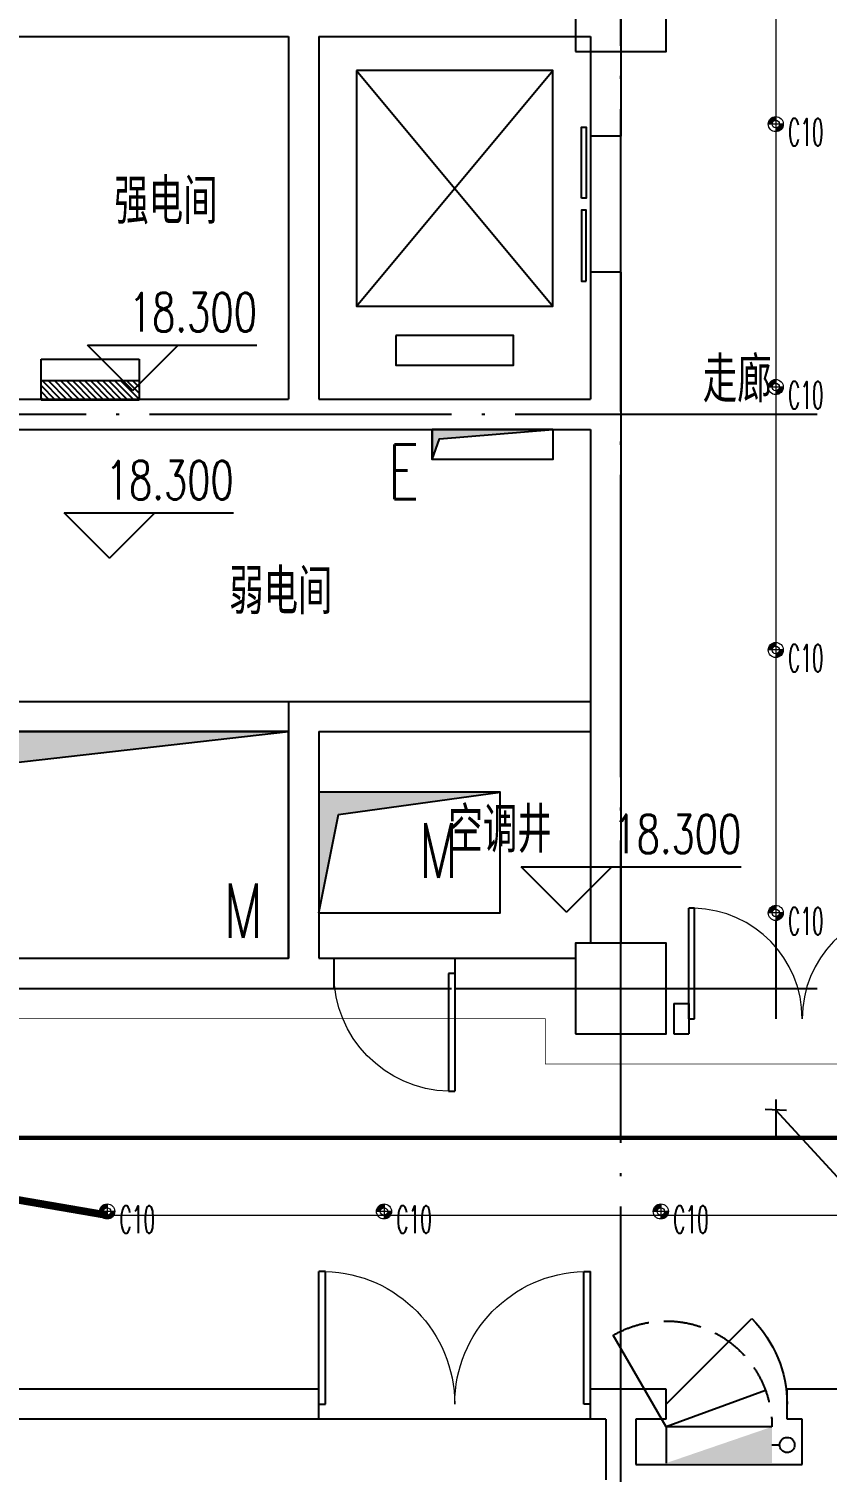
# Model space of a CAD drawing. Extents: x -621157 to 1764546, y -106808 to 741893.
# Drawn here: x 546651 to 551934, y 131332 to 140882 of the extents above; entities that cross this region are included whole.
import ezdxf
from ezdxf import colors
from ezdxf.entities.mleader import LeaderData, LeaderLine
from ezdxf.enums import TextEntityAlignment as Align
from ezdxf.math import Vec2, Vec3
from ezdxf.xclip import XClip

# ---------------------------------------------------------------- set-up
doc = ezdxf.new("R2010")
doc.units = 0
doc.header["$LTSCALE"] = 1000
doc.header["$MEASUREMENT"] = 0
doc.header["$XCLIPFRAME"] = 0
doc.linetypes.add('XREF-A-101-平面图_t3$0$DASH', pattern=[0.35, 0.25, -0.1])
doc.linetypes.add('XREF-A-101-平面图_t3$0$DOTE', pattern=[2.42, 2, -0.2, 0.02, -0.2])
for name, color, linetype in [('0-底图', 7, 'Continuous'), ('EQUIP', 3, 'Continuous'), ('WIRE-照明', 4, 'Continuous'), ('XREF-A-101-平面图_t3$0$A-COLUMN', 8, 'Continuous'), ('XREF-A-101-平面图_t3$0$A-DIM_ELEV', 8, 'Continuous'), ('XREF-A-101-平面图_t3$0$A-DOTE', 8, 'Continuous'), ('XREF-A-101-平面图_t3$0$A-PUB_HATCH', 8, 'Continuous'), ('XREF-A-101-平面图_t3$0$A-ROOM-CH', 8, 'Continuous'), ('XREF-A-101-平面图_t3$0$A-STAIR', 8, 'Continuous'), ('XREF-A-101-平面图_t3$0$A-WALL', 8, 'Continuous'), ('XREF-A-101-平面图_t3$0$A-WALL-FILL', 8, 'Continuous'), ('XREF-A-101-平面图_t3$0$A-WINDOW', 8, 'Continuous'), ('XREF-A-101-平面图_t3$0$E-HOLE', 8, 'Continuous'), ('XREF-A-101-平面图_t3$0$I-WALL-GYPSUM', 8, 'Continuous'), ('XREF-A-101-平面图_t3$0$M-HOLE', 8, 'Continuous'), ('XREF-A-101-平面图_t3$0$P-EQUIPMENT', 8, 'Continuous'), ('XREF-A-101-平面图_t3$0$水-尺寸', 8, 'Continuous')]:
    doc.layers.add(name, color=color, linetype=linetype)
doc.layers.add('00-dali线', color=3, linetype='Continuous', true_color=0x00ff00)
doc.layers.add('00-照明回路线', color=6, linetype='Continuous', lineweight=0)
doc.layers.add('LIGHT-INF', color=6, linetype='Continuous', lineweight=0)
doc.styles.add('E-FST', font='txt.shx', dxfattribs={"width": 0.75, "height": 250, "bigfont": '@@gbcbig.shx'})
doc.styles.add('INF DIM', font='SIMPLEX.SHX', dxfattribs={"width": 0.7, "bigfont": 'hztxt.shx'})
doc.styles.get("Standard").update_dxf_attribs({"font": 'romans.shx', "bigfont": 'HZDXC.SHX'})
doc.styles.add('XREF-A-101-平面图_t3$0$-HZDXCROMANS', font='ROMANS.shx', dxfattribs={"bigfont": 'HZDXC.shx'})
doc.styles.add('XREF-A-101-平面图_t3$0$A-STANDARD', font='SIMPLEX', dxfattribs={"bigfont": 'GBCBIG'})
doc.styles.add('XREF-A-101-平面图_t3$0$hzdxcROMANS', font='ROMANS', dxfattribs={"width": 0.8, "bigfont": 'HZDXC'})
doc.linetypes.add('LED', pattern='A,6,-3.5,["LED",Standard,S=2.54,R=0,X=-2.54,Y=-1.27],-4.8', length=14.3)
doc.dimstyles.get("Standard").update_dxf_attribs({"dimscale": 100, "dimtxt": 3.5, "dimasz": 1, "dimexe": 2.5, "dimexo": 3, "dimgap": 1.5, "dimtad": 1, "dimdec": 0, "dimzin": 0, "dimdsep": 46, "dimtxsty": 'Standard', "dimblk": 'ARCHTICK', "dimcen": 0.09, "dimadec": 0, "dimazin": 0, "dimtfac": 1, "dimtdec": 0, "dimtix": 1, "dimtmove": 2, "dimatfit": 3, "dimfxl": 0, "dimtolj": 1, "dimtzin": 0, "dimarcsym": 0})

# ---------------------------------------------------------------- blocks, each defined once
blk = doc.blocks.new('XREF-A-101-平面图_t3$0$柱网4F')
at = {"layer": 'XREF-A-101-平面图_t3$0$A-COLUMN'}
for points in [[(9200, -3800), (9800, -3800), (9800, -3200), (9200, -3200)], [(9200, -10300), (9800, -10300), (9800, -9700), (9200, -9700)]]:
    blk.add_lwpolyline(points, close=True, dxfattribs=at)
blk = doc.blocks.new('XREF-A-101-平面图_t3$0$ROOM')
at = {"layer": 'XREF-A-101-平面图_t3$0$A-ROOM-CH', "style": 'XREF-A-101-平面图_t3$0$-HZDXCROMANS', "width": 0.6}
for tag, p in [('中文房间名称', (0, -1000)), ('英文房间名称', (0, -1500))]:
    blk.add_attdef(tag, text='', height=300, dxfattribs=at).set_placement(p, align=Align.CENTER)
blk = doc.blocks.new('_ArchTick')
at = {"color": 0, "linetype": 'ByBlock', "const_width": 0.4}
blk.add_lwpolyline([(-0.5, -0.5), (0.5, 0.5)], dxfattribs=at)
blk = doc.blocks.new('*D25423')
at = {"layer": 'Defpoints', "color": 0}
blk.add_point((0, 0), dxfattribs=at)
blk.add_point((0, 0), dxfattribs=at)
blk.add_point((0, 0), dxfattribs=at)
blk.add_point((0, 0), dxfattribs=at)
at = {"layer": 'XREF-A-101-平面图_t3$0$水-尺寸', "color": 0, "linetype": 'ByBlock', "lineweight": -2}
blk.add_line((0, 300), (0, 250), dxfattribs=at)
blk.add_line((0, 300), (0, 250), dxfattribs=at)
blk.add_arc((0, 0), 0, 180, 180, dxfattribs=at)
at = {"layer": 'XREF-A-101-平面图_t3$0$水-尺寸', "color": 0, "linetype": 'ByBlock', "lineweight": -2, "xscale": 100, "yscale": 100, "zscale": 100}
for rotation in [90, 90.00000000000001]:
    blk.add_blockref('_ArchTick', (0, 0), dxfattribs=dict(at, rotation=rotation))
at = {"layer": 'XREF-A-101-平面图_t3$0$水-尺寸', "color": 0, "insert": (0, 0), "char_height": 350, "attachment_point": 5}
blk.add_mtext('\\A1;0%%d', dxfattribs=at)
blk = doc.blocks.new('XREF-A-101-平面图_t3$0$G$C27600906')
at = {"layer": 'XREF-A-101-平面图_t3$0$A-PUB_HATCH'}
h = blk.add_hatch(color=256, dxfattribs=at)
h.dxf.hatch_style = 1
h.paths.add_polyline_path([(800, 200000), (0, 200000), (0, 199800), (49.6, 199937.7)])
at = {"layer": 'XREF-A-101-平面图_t3$0$E-HOLE'}
blk.add_lwpolyline([(800, 200000), (0, 200000), (0, 199800), (49.6, 199937.7), (800, 200000)], dxfattribs=at)
blk.add_lwpolyline([(0, 200000), (800, 200000), (800, 199800), (0, 199800)], close=True, dxfattribs=at)
at = {"layer": 'XREF-A-101-平面图_t3$0$E-HOLE', "style": 'XREF-A-101-平面图_t3$0$hzdxcROMANS', "width": 0.7}
blk.add_text('E', height=360, dxfattribs=at).set_placement((-290.9, 199539.1))
blk = doc.blocks.new('XREF-A-101-平面图_t3$0$轴网(3)')
at = {"layer": 'XREF-A-101-平面图_t3$0$A-DOTE', "linetype": 'XREF-A-101-平面图_t3$0$DOTE'}
for p, q in [((9500, -3300), (9500, 43300)), ((-3300, 33800), (69800, 33800)), ((-3300, 30000), (69800, 30000))]:
    blk.add_line(p, q, dxfattribs=at)
blk = doc.blocks.new('*U25231')
at = {"color": 0}
blk.add_line((-450, 100), (450, 100), dxfattribs=at)
for points in [[(-40, 160), (-510, 160), (-510, 130), (-40, 130)], [(510, 130), (40, 130), (40, 160), (510, 160)]]:
    blk.add_lwpolyline(points, close=True, dxfattribs=at)
blk = doc.blocks.new('*U25230')
at = {"color": 0, "xscale": 0.001111111111111111, "yscale": 0.001111111111111111, "zscale": 0.001111111111111111}
blk.add_blockref('*U25231', (0, 0), dxfattribs=at)
blk = doc.blocks.new('XREF-A-101-平面图_t3$0$DOOR2DLIB$SYSLIB$00000107')
at = {"color": 0}
for p, q in [((0.45, 0.975), (0.5, 0.975)), ((0.45, 0), (0.45, 0.975)), ((0.5, 0), (0.5, 0.975)), ((0.5, 0), (0.45, 0))]:
    blk.add_line(p, q, dxfattribs=at)
at = {"color": 0, "lineweight": 13}
blk.add_arc((0.475, 0), 0.975, 91.4693, 180, dxfattribs=at)
blk = doc.blocks.new('XREF-A-101-平面图_t3$0$DOOR2DLIB$SYSLIB$00000108')
at = {"color": 0}
for p, q in [((-0.5, 0), (-0.5, 0.4875)), ((-0.475, 0.4875), (-0.5, 0.4875)), ((-0.475, 0), (-0.475, 0.4875)), ((0.475, 0), (0.475, 0.4875)), ((0.475, 0.4875), (0.5, 0.4875)), ((0.5, 0), (0.5, 0.4875)), ((-0.5, 0), (-0.475, 0)), ((0.5, 0), (0.475, 0))]:
    blk.add_line(p, q, dxfattribs=at)
at = {"color": 0, "lineweight": 13}
for centre, start, end in [((-0.4875, 0), 0, 88.5307), ((0.4875, 0), 91.4693, 180)]:
    blk.add_arc(centre, 0.4875, start, end, dxfattribs=at)
blk = doc.blocks.new('XREF-A-101-平面图_t3$0$DOOR2DLIB$SYSLIB$00000101')
at = {"color": 0}
blk.add_line((0.5, 0), (-0.207, 0.707), dxfattribs=at)
blk.add_arc((0.5, 0), 1, 135, 180, dxfattribs=at)
blk = doc.blocks.new('*U24690')
h = blk.add_hatch(color=8)
h.dxf.hatch_style = 1
h.paths.add_polyline_path([(-50, 0), (-24.5, 0, -0.414214), (0, 24.5), (0, 50, 0.414214)])
h.paths.add_polyline_path([(0, -24.5), (0, -50, 0.414214), (50, 0), (24.5, 0, -0.414214)])
at = {"color": 8}
for points in [[(50, 0), (-50, 0)], [(0, 50), (0, -50)]]:
    blk.add_lwpolyline(points, dxfattribs=at)
blk.add_circle((0, 0), 50)
blk.add_circle((0, 0), 24.5, dxfattribs=at)
at = {"style": 'INF DIM', "width": 0.5}
blk.add_text('C10', height=180, dxfattribs=at).set_placement((81.5, -143.8))
blk = doc.blocks.new('G$CAFCF25F8')
at = {"layer": 'LIGHT-INF', "color": 6, "linetype": 'LED', "ltscale": 0.05, "const_width": 5}
blk.add_lwpolyline([(5400, -10200), (9000, -10200), (9000, -10500), (57500, -10500), (57500, -10200), (62400, -10200), (62400, -4500)], dxfattribs=at)
at = {"layer": 'LIGHT-INF', "color": 6}
for p in [(10525, -4280), (10525, -6020), (10525, -7760), (10525, -9500), (6100, -11475), (7932.3, -11475), (9764.5, -11475)]:
    blk.add_blockref('*U24690', p, dxfattribs=at)
blk = doc.blocks.new('_Oblique')
at = {"color": 0, "linetype": 'ByBlock', "lineweight": -2}
blk.add_line((-0.5, -0.5), (0.5, 0.5), dxfattribs=at)
blk = doc.blocks.new('_LINKPT1')
blk.add_line((0, 0), (0, 0))
blk = doc.blocks.new('55558555')
at = {"layer": 'EQUIP'}
for p, q in [((842997, -26886), (842691, -26886)), ((842691, -26886), (842691, -27620)), ((842691, -26924), (842834, -27067)), ((842698, -26886), (842834, -27022)), ((842743, -26886), (842834, -26977)), ((842788, -26886), (842834, -26932)), ((842834, -26886), (842834, -27620)), ((842834, -26886), (842834, -26886)), ((842997, -27620), (842997, -26886)), ((842691, -26970), (842834, -27112)), ((842691, -27015), (842834, -27158)), ((842691, -27060), (842834, -27203)), ((842691, -27105), (842834, -27248)), ((842691, -27150), (842834, -27293)), ((842691, -27196), (842834, -27339)), ((842691, -27241), (842834, -27384)), ((842691, -27286), (842834, -27429)), ((842691, -27331), (842834, -27474)), ((842691, -27377), (842834, -27519)), ((842691, -27422), (842834, -27565)), ((842691, -27467), (842834, -27610)), ((842691, -27512), (842799, -27620)), ((842691, -27557), (842754, -27620)), ((842691, -27603), (842708, -27620)), ((842691, -27620), (842997, -27620))]:
    blk.add_line(p, q, dxfattribs=at)
at = {"layer": 'EQUIP', "xscale": 426.3959040000336, "yscale": 426.3959040000336, "zscale": 426.3959040000336, "rotation": 270}
blk.add_blockref('_LINKPT1', (842691, -27286), dxfattribs=at)
at = {"layer": 'EQUIP', "width": 0.8, "flags": 9}
blk.add_attdef('A', (842691, -27286), '', height=0.0128, rotation=270, dxfattribs=at)
blk.add_attdef('A', (842691, -27286), '', height=0.0128, rotation=270, dxfattribs=at)
blk = doc.blocks.new('XREF-A-101-平面图_t3$0$单出口消火栓新')
for p, q in [((-240, 700), (-846.2, 1050)), ((-479.4, 42.2), (-240, 700)), ((-240, 0), (-240, 700)), ((-240, 700), (0, 700))]:
    blk.add_line(p, q)
at = {"color": 0, "linetype": 'XREF-A-101-平面图_t3$0$DASH'}
blk.add_arc((-240, 700), 700, 150, 270, dxfattribs=at)
blk.add_solid([(-240, 0), (0, 0), (0, 700)])
at = {"layer": 'XREF-A-101-平面图_t3$0$水-尺寸', "linetype": 'ByBlock'}
dim = blk.add_angular_dim_3p(base=(0, 0), center=(0, 0), p1=(0, 0), p2=(0, 0), dimstyle='Standard', dxfattribs=at)
dim.commit()
dim.dimension.update_dxf_attribs({"geometry": '*D25423', "text_midpoint": (0, 0)})
blk = doc.blocks.new('*U25256')
at = {"layer": 'XREF-A-101-平面图_t3$0$P-EQUIPMENT', "color": 10}
blk.add_line((0, 120), (50, 120), dxfattribs=at)
at = {"layer": 'XREF-A-101-平面图_t3$0$P-EQUIPMENT'}
blk.add_circle((100, 120), 50, dxfattribs=at)
at = {"layer": 'XREF-A-101-平面图_t3$0$P-EQUIPMENT', "xscale": -1, "rotation": 90}
blk.add_blockref('XREF-A-101-平面图_t3$0$单出口消火栓新', (0, 0), dxfattribs=at)
blk = doc.blocks.new('XREF-A-101-平面图_t3$0$G$C156FCA62')
at = {"layer": 'XREF-A-101-平面图_t3$0$P-EQUIPMENT'}
blk.add_blockref('*U25256', (10500, 326860), dxfattribs=at)
blk = doc.blocks.new('*U25374')
at = {"layer": 'XREF-A-101-平面图_t3$0$P-EQUIPMENT', "color": 10}
blk.add_line((0, 120), (50, 120), dxfattribs=at)
at = {"layer": 'XREF-A-101-平面图_t3$0$P-EQUIPMENT'}
blk.add_circle((100, 120), 50, dxfattribs=at)
at = {"layer": 'XREF-A-101-平面图_t3$0$P-EQUIPMENT', "xscale": -1, "rotation": 90}
blk.add_blockref('XREF-A-101-平面图_t3$0$单出口消火栓新', (0, 0), dxfattribs=at)
blk = doc.blocks.new('XREF-A-101-平面图_t3$0$G$C646F86AA')
at = {"layer": 'XREF-A-101-平面图_t3$0$P-EQUIPMENT'}
blk.add_blockref('*U25374', (10500, 326860), dxfattribs=at)
blk = doc.blocks.new('XREF-A-101-平面图_t3')
at = {"layer": 'XREF-A-101-平面图_t3$0$A-PUB_HATCH'}
h = blk.add_hatch(color=256, dxfattribs=at)
h.dxf.hatch_style = 1
h.paths.add_polyline_path([(207300, 331700), (204500, 331700), (204500, 330200), (204773.2, 331413.8)])
h = blk.add_hatch(color=256, dxfattribs=at)
h.dxf.hatch_style = 1
h.paths.add_polyline_path([(208700, 331300), (207500, 331300), (207500, 330500), (207632, 331151.9)])
at = {"layer": 'XREF-A-101-平面图_t3$0$A-DIM_ELEV'}
for p, q in [((206269.7, 333957.4), (205969.7, 334257.4)), ((205969.7, 334257.4), (207090.4, 334257.4)), ((206269.7, 333957.4), (206569.7, 334257.4)), ((206115.9, 332846.6), (205815.9, 333146.6)), ((205815.9, 333146.6), (206936.6, 333146.6)), ((206115.9, 332846.6), (206415.9, 333146.6)), ((209139.6, 330505), (208839.6, 330805)), ((208839.6, 330805), (210296.5, 330805)), ((209139.6, 330505), (209439.6, 330805))]:
    blk.add_line(p, q, dxfattribs=at)
at = {"layer": 'XREF-A-101-平面图_t3$0$A-STAIR'}
for p, q in [((207750, 336075), (209050, 334515)), ((207750, 334515), (209050, 336075))]:
    blk.add_line(p, q, dxfattribs=at)
for points in [[(207750, 336075), (207750, 334515), (209050, 334515), (209050, 336075)], [(208010, 334320), (208010, 334125), (208790, 334125), (208790, 334320)]]:
    blk.add_lwpolyline(points, close=True, dxfattribs=at)
at = {"layer": 'XREF-A-101-平面图_t3$0$A-WALL'}
for p, q in [((207300, 331900), (207300, 330200)), ((207300, 331900), (209300, 331900)), ((209300, 331900), (209300, 331700)), ((207500, 331700), (207500, 330200)), ((207500, 331700), (209300, 331700)), ((205300, 330200), (207300, 330200)), ((207500, 330200), (207600, 330200)), ((208400, 330200), (209200, 330200)), ((209200, 330200), (209200, 330000)), ((205400, 330000), (207400, 330000)), ((207400, 330000), (207600, 330000)), ((208400, 330000), (209200, 330000)), ((207500, 327350), (205400, 327350)), ((209500, 327350), (209300, 327350)), ((209800, 327350), (209500, 327350)), ((210800, 327350), (210600, 327350)), ((214500, 327350), (210800, 327350)), ((207500, 327150), (205300, 327150)), ((209400, 327150), (209300, 327150)), ((209400, 327150), (209400, 326750)), ((209600, 327150), (209600, 326850)), ((209800, 327150), (209600, 327150)), ((210700, 327150), (210600, 327150)), ((210700, 326850), (210700, 327150)), ((209600, 326850), (210700, 326850))]:
    blk.add_line(p, q, dxfattribs=at)
for points in [[(207600, 330200), (207600, 330000)], [(208400, 330200), (208400, 330000)], [(207500, 327150), (207500, 327350)], [(209300, 327150), (209300, 327350)], [(209800, 327150), (209800, 327350)], [(210600, 327150), (210600, 327350)]]:
    blk.add_lwpolyline(points, dxfattribs=at)
at = {"layer": 'XREF-A-101-平面图_t3$0$A-WALL-FILL', "color": 171}
for p, q in [((209500, 336500), (209500, 335640)), ((204500, 336300), (207300, 336300)), ((207300, 336300), (207300, 333900)), ((207500, 336300), (207500, 333900)), ((207500, 336300), (209300, 336300)), ((209300, 336300), (209300, 335640)), ((209300, 334740), (209300, 333900)), ((209500, 334740), (209500, 333800)), ((204500, 333900), (207300, 333900)), ((207500, 333900), (209300, 333900)), ((209500, 333800), (209500, 330300)), ((204500, 333700), (207400, 333700)), ((207400, 333700), (209300, 333700)), ((209300, 333700), (209300, 330300)), ((204500, 331900), (207300, 331900)), ((207300, 331900), (207300, 331700)), ((204300, 331700), (207300, 331700)), ((209500, 330300), (209300, 330300))]:
    blk.add_line(p, q, dxfattribs=at)
for points in [[(209500, 335640), (209300, 335640)], [(209500, 334740), (209300, 334740)]]:
    blk.add_lwpolyline(points, dxfattribs=at)
at = {"layer": 'XREF-A-101-平面图_t3$0$A-WINDOW'}
for p, q in [((207600, 330200), (208400, 330200)), ((209300, 327150), (207500, 327150))]:
    blk.add_line(p, q, dxfattribs=at)
at = {"layer": 'XREF-A-101-平面图_t3$0$I-WALL-GYPSUM'}
for p, q in [((209850, 329900), (209950, 329900)), ((209850, 329900), (209850, 329700)), ((209850, 329700), (209950, 329700))]:
    blk.add_line(p, q, dxfattribs=at)
blk.add_lwpolyline([(209950, 329900), (209950, 329700)], dxfattribs=at)
at = {"layer": 'XREF-A-101-平面图_t3$0$M-HOLE'}
for points in [[(204500, 330200), (207300, 330200), (207300, 331700), (204500, 331700)], [(207500, 330500), (208700, 330500), (208700, 331300), (207500, 331300)]]:
    blk.add_lwpolyline(points, close=True, dxfattribs=at)
for points in [[(207300, 331700), (204500, 331700), (204500, 330200), (204773.2, 331413.8), (207300, 331700)], [(208700, 331300), (207500, 331300), (207500, 330500), (207632, 331151.9), (208700, 331300)]]:
    blk.add_lwpolyline(points, dxfattribs=at)
for name, p in [('XREF-A-101-平面图_t3$0$G$C27600906', (208250, 133700)), ('XREF-A-101-平面图_t3$0$G$C156FCA62', (200000, 0)), ('XREF-A-101-平面图_t3$0$G$C646F86AA', (200000, 0)), ('XREF-A-101-平面图_t3$0$G$C646F86AA', (200000, 0))]:
    blk.add_blockref(name, p)
at = {"layer": 'XREF-A-101-平面图_t3$0$A-COLUMN'}
blk.add_blockref('XREF-A-101-平面图_t3$0$柱网4F', (200000, 340000), dxfattribs=at)
at = {"layer": 'XREF-A-101-平面图_t3$0$A-DOTE'}
blk.add_blockref('XREF-A-101-平面图_t3$0$轴网(3)', (200000, 300000), dxfattribs=at)
at = {"layer": 'XREF-A-101-平面图_t3$0$A-ROOM-CH'}
ref = blk.add_blockref('XREF-A-101-平面图_t3$0$ROOM', (206489, 336059.1), dxfattribs=at)
ref.add_attrib('中文房间名称', '强电间', dxfattribs={"height": 300, "style": 'XREF-A-101-平面图_t3$0$-HZDXCROMANS', "width": 0.8}).set_placement((206489, 335059.1), align=Align.CENTER)
ref = blk.add_blockref('XREF-A-101-平面图_t3$0$ROOM', (210269.9, 334878.8), dxfattribs=at)
ref.add_attrib('中文房间名称', '走廊', dxfattribs={"height": 300, "style": 'XREF-A-101-平面图_t3$0$-HZDXCROMANS', "width": 0.8}).set_placement((210269.9, 333878.8), align=Align.CENTER)
ref = blk.add_blockref('XREF-A-101-平面图_t3$0$ROOM', (207249.1, 333477), dxfattribs=at)
ref.add_attrib('中文房间名称', '弱电间', dxfattribs={"height": 300, "style": 'XREF-A-101-平面图_t3$0$-HZDXCROMANS', "width": 0.8}).set_placement((207249.1, 332477), align=Align.CENTER)
ref = blk.add_blockref('XREF-A-101-平面图_t3$0$ROOM', (208700, 331900), dxfattribs=at)
ref.add_attrib('中文房间名称', '空调井', dxfattribs={"height": 300, "style": 'XREF-A-101-平面图_t3$0$-HZDXCROMANS', "width": 0.8}).set_placement((208700, 330900), align=Align.CENTER)
at = {"layer": 'XREF-A-101-平面图_t3$0$A-WINDOW'}
for name, p, xscale, yscale, zscale, rotation in [('*U25230', (209400, 335190), 900, -900, 900, 270.0000000000008), ('XREF-A-101-平面图_t3$0$DOOR2DLIB$SYSLIB$00000108', (208400, 327250), 1800, -1800, 1800, 180), ('XREF-A-101-平面图_t3$0$DOOR2DLIB$SYSLIB$00000101', (210200, 327250), 800, -800, 800, 180)]:
    blk.add_blockref(name, p, dxfattribs=dict(at, xscale=xscale, yscale=yscale, zscale=zscale, rotation=rotation))
for name, p, xscale, yscale, zscale in [('XREF-A-101-平面图_t3$0$DOOR2DLIB$SYSLIB$00000108', (210700, 329800), 1500, 1500, 1500), ('XREF-A-101-平面图_t3$0$DOOR2DLIB$SYSLIB$00000107', (208000, 330100), 800, -800, 800)]:
    blk.add_blockref(name, p, dxfattribs=dict(at, xscale=xscale, yscale=yscale, zscale=zscale))
at = {"layer": 'XREF-A-101-平面图_t3$0$A-DIM_ELEV', "color": 7, "style": 'XREF-A-101-平面图_t3$0$A-STANDARD', "width": 0.705882}
for p in [(206243.3, 334347.4), (206089.5, 333236.6), (209449.4, 330895)]:
    blk.add_text('18.300', height=255, dxfattribs=at).set_placement(p)
at = {"layer": 'XREF-A-101-平面图_t3$0$M-HOLE', "style": 'XREF-A-101-平面图_t3$0$hzdxcROMANS', "width": 0.7}
for p in [(208163.6, 330733.2), (206871.4, 330335)]:
    blk.add_text('M', height=360, dxfattribs=at).set_placement(p)
blk = doc.blocks.new('G$C336BFCAD')
at = {"layer": '00-dali线', "ltscale": 5, "const_width": 50}
blk.add_lwpolyline([(4400, -11125), (6000, -11400)], dxfattribs=at)
at = {"layer": '00-照明回路线', "ltscale": 5}
for p, q in [((10425, -700), (10425, -9500)), ((6000, -11400), (37148.4, -11400))]:
    blk.add_line(p, q, dxfattribs=at)
at = {"layer": 'WIRE-照明'}
for points in [[(10425, -9450), (10425, -10100)], [(10425, -10633.7), (10425, -10887.8)]]:
    blk.add_lwpolyline(points, dxfattribs=at)
at = {"layer": '00-dali线', "ltscale": 5}
ml = blk.add_multileader_mtext('Standard', dxfattribs=at)
ml.set_content('{\\Ftxt,whgtxt|c134;DL2/4AL2}', color=256, style='E-FST')
ml.set_leader_properties(color=256)
ml.set_arrow_properties(name='OBLIQUE')
ml.build(insert=Vec2(0, 0))
ml.multileader.update_dxf_attribs({"text_left_attachment_type": 6, "text_right_attachment_type": 7, "dogleg_length": 40, "arrow_head_size": 100})
ctx = ml.context
ctx.base_point, ctx.char_height, ctx.arrow_head_size, ctx.landing_gap_size, ctx.plane_origin = Vec3(11606, -11948.8), 250, 100, 20, Vec3(10078.7, -11180.2)
ctx.left_attachment, ctx.right_attachment = 6, 7
notes = []
notes.append((ctx, [(1, (1, 1, 0), (11566, -11948.8), (1, 0), 40, [(0, [(10425, -10704.4)], 0, [])])]))
ctx.mtext.insert, ctx.mtext.flow_direction = Vec3(11626, -11648.8), 5
for ctx, leaders in notes:
    for number, flags, end, landing, length, lines in leaders:
        leader = LeaderData()
        leader.index, (leader.has_last_leader_line, leader.has_dogleg_vector, leader.attachment_direction) = number, flags
        leader.last_leader_point, leader.dogleg_vector, leader.dogleg_length = Vec3(end), Vec3(landing), length
        for number, points, colour, breaks in lines:
            line = LeaderLine()
            line.index, line.vertices, line.color, line.breaks = number, Vec3.list(points), colors.encode_raw_color(colour), breaks
            leader.lines.append(line)
        ctx.leaders.append(leader)

msp = doc.modelspace()

# ---------------------------------------------------------------- block references
at = {"layer": '0-底图'}
ref = msp.add_blockref('XREF-A-101-平面图_t3', (341069.2, -195467.6), dxfattribs=at)
XClip(ref).set_block_clipping_path([(188448.3743934482, 326558.5441184833), (279528.158095957, 347442.7434896522)])

# ---------------------------------------------------------------- next in the draw order: block references
at = {"layer": 'WIRE-照明'}
msp.add_blockref('G$CAFCF25F8', (541069.2, 144532.4), dxfattribs=at)

# ---------------------------------------------------------------- next in the draw order: linework, layer by layer
msp.add_lwpolyline([(545797.9, 138468.6, 30, 30, 0), (545249.3, 138468.6, 30, 30, 0.414214), (545199.3, 138418.6, 30, 30, 0), (545199.3, 133594.6, 30, 30, 0.414214), (545249.3, 133544.6, 30, 30, 0), (580633.2, 133544.6, 30, 30, 0)], format="xyseb", dxfattribs=at)

# ---------------------------------------------------------------- next in the draw order: block references
at = {"color": 1, "xscale": -0.8829819692438469, "yscale": 0.8829819692438469, "zscale": 0.8829819693715837, "rotation": 270}
msp.add_blockref('55558555', (571120.5, -605654.7), dxfattribs=at)
at = {"layer": 'WIRE-照明'}
msp.add_blockref('G$C336BFCAD', (541169.2, 144432.4), dxfattribs=at)

doc.saveas('drawing.dxf')
